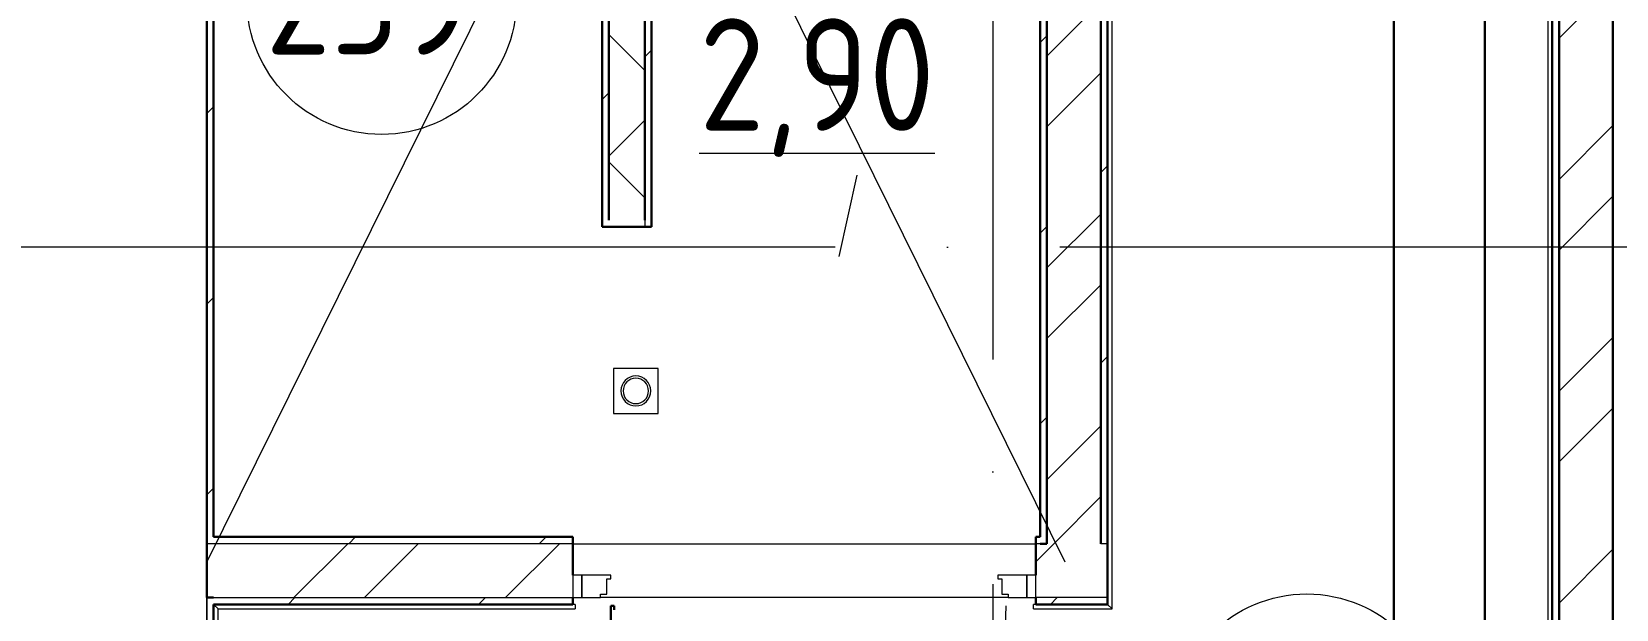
# Model space of a CAD drawing. Header units: millimetres. Extents: x -1073752 to 1436911, y -1379358 to 94781.
# Drawn here: x -892688 to -889160, y -991562 to -990276 of the extents above; entities that cross this region are included whole.
import ezdxf

# ---------------------------------------------------------------- set-up
doc = ezdxf.new("R2010")
doc.units = ezdxf.units.MM
doc.linetypes.add('ADSK_Линия сетки', pattern=[25, 20, -2.5, 0, -2.5])
doc.linetypes.add('ADSK_Сверху', pattern=[450, 300, -150])
doc.layers.add('PDF _АК RS-485', color=30, linetype='Continuous', true_color=0xff7f00)
for name, color, linetype, lineweight in [('Двери', 252, 'Continuous', 9), ('Марки помещений', 7, 'Continuous', 20), ('Ограждение', 252, 'Continuous', 9), ('Оси', 252, 'Continuous', 9), ('Сантехника', 252, 'Continuous', 9), ('Стены внутренние', 7, 'Continuous', 18), ('Стены наружные', 7, 'Continuous', 18), ('Стены штриховка', 7, 'Continuous', 9)]:
    doc.layers.add(name, color=color, linetype=linetype, lineweight=lineweight)
doc.layers.add('Двери открывание', color=7, linetype='Continuous', lineweight=9, true_color=0xc0c0c0)
doc.layers.add('Линии', color=7, linetype='Continuous', lineweight=9, true_color=0x00a600)
doc.styles.add('GOST Common_2', font='', dxfattribs={"width": 0.9, "height": 250})
doc.styles.get('GOST Common_2').set_extended_font_data('GOST type B')

# ---------------------------------------------------------------- blocks, each defined once
blk = doc.blocks.new('2 этаж')
at = {"layer": 'Двери', "color": 251, "true_color": 0x636466}
for p, q in [((132241, 16230.7), (132241, 16180.7)), ((132261, 16230.7), (132241, 16230.7)), ((132261, 16180.7), (132261, 16230.7)), ((132325, 16230.7), (132261, 16230.7)), ((132261, 16230.7), (132261, 16180.7)), ((132325, 16222.7), (132325, 16230.7)), ((133251, 16230.7), (133187, 16230.7)), ((133187, 16230.7), (133187, 16222.7)), ((133271, 16230.7), (133251, 16230.7)), ((133251, 16230.7), (133251, 16180.7)), ((133251, 16180.7), (133251, 16230.7)), ((133271, 16180.7), (133271, 16230.7)), ((132316, 16188.7), (132316, 16222.7)), ((132316, 16222.7), (132325, 16222.7)), ((133187, 16222.7), (133196, 16222.7)), ((133196, 16222.7), (133196, 16188.7)), ((132241, 16180.7), (132261, 16180.7)), ((132261, 16180.7), (132302, 16180.7)), ((132302, 16180.7), (132302, 16188.7)), ((132302, 16188.7), (132316, 16188.7)), ((133196, 16188.7), (133210, 16188.7)), ((133210, 16188.7), (133210, 16180.7)), ((133210, 16180.7), (133251, 16180.7)), ((133251, 16180.7), (133271, 16180.7))]:
    blk.add_line(p, q, dxfattribs=at)
at = {"layer": 'Двери', "color": 251, "lineweight": 30, "true_color": 0x636466}
for p, q in [((132333, 16162.7), (132325, 16162.7)), ((132325, 16162.7), (132325, 16068.7)), ((132333, 16153.7), (132333, 16162.7))]:
    blk.add_line(p, q, dxfattribs=at)
at = {"layer": 'Двери открывание', "color": 251, "true_color": 0x636466}
blk.add_arc((132307, 16162.7), 898, 271.1485, 0, dxfattribs=at)
at = {"layer": 'Линии', "color": 251, "linetype": 'ADSK_Сверху', "ltscale": 100, "true_color": 0x636466}
for p, q in [((132056.6, 17534.8), (131426, 16260.7)), ((132705.9, 17534.8), (133336, 16260.7))]:
    blk.add_line(p, q, dxfattribs=at)
at = {"layer": 'Марки помещений', "color": 251, "true_color": 0x636466}
blk.add_line((132873.2, 17120.6), (132832.6, 16939.7), dxfattribs=at)
for centre in [(131815.1, 17511.4), (133874.6, 15888.9)]:
    blk.add_circle(centre, 300, dxfattribs=at)
at = {"layer": 'Ограждение', "color": 251, "true_color": 0x636466}
for p, q in [((133441, 16155.7), (133441, 18960.7)), ((134411, 18960.7), (134411, 13285.7)), ((131451, 16155.7), (131441, 16165.7)), ((132246, 16165.7), (132241, 16165.7)), ((132246, 16165.7), (132246, 16155.7)), ((133266, 16155.7), (133266, 16165.7)), ((133271, 16165.7), (133266, 16165.7)), ((133431, 16165.7), (133441, 16155.7)), ((131451, 13980.7), (131451, 16155.7)), ((131451, 16155.7), (132246, 16155.7)), ((133266, 16155.7), (133441, 16155.7))]:
    blk.add_line(p, q, dxfattribs=at)
at = {"layer": 'Оси', "color": 251, "linetype": 'ADSK_Линия сетки', "ltscale": 100, "true_color": 0x636466}
for p, q in [((131426, 33711.4), (131426, -32265.4)), ((133176, 33711.4), (133176, -32265.4)), ((165326, 16960.7), (93603.7, 16960.7))]:
    blk.add_line(p, q, dxfattribs=at)
at = {"layer": 'Сантехника', "color": 251, "true_color": 0x636466}
for p, q in [((132331, 16690.7), (132331, 16590.7)), ((132431, 16690.7), (132331, 16690.7)), ((132431, 16590.7), (132431, 16690.7)), ((132331, 16590.7), (132431, 16590.7))]:
    blk.add_line(p, q, dxfattribs=at)
for radius, start, end in [(33.3, 0, 180), (28.3, 0, 180), (33.3, 180, 0), (28.3, 180, 0)]:
    blk.add_arc((132381, 16640.7), radius, start, end, dxfattribs=at)
at = {"layer": 'Стены внутренние', "color": 251, "true_color": 0x636466}
blk.add_line((131426, 15820.7), (131426, 16180.7), dxfattribs=at)
at = {"layer": 'Стены наружные', "color": 251, "lineweight": 30, "true_color": 0x636466}
for p, q in [((134556, 13260.7), (134556, 18960.7)), ((133416, 18660.7), (133416, 16300.7)), ((133431, 16165.7), (133431, 18660.7)), ((134421, 18660.7), (134421, 13275.7)), ((134436, 13260.7), (134436, 18660.7)), ((131426, 16180.7), (131426, 18045.7)), ((133296, 16300.7), (133296, 17965.7)), ((131441, 17950.7), (131441, 16315.7)), ((132306, 17005.7), (132306, 17950.7)), ((132321, 17020.7), (132321, 17950.7)), ((132401, 17950.7), (132401, 17020.7)), ((132416, 17950.7), (132416, 17005.7)), ((133281, 16315.7), (133281, 17950.7)), ((132416, 17005.7), (132306, 17005.7)), ((132241, 16315.7), (131441, 16315.7)), ((132241, 16315.7), (132241, 16230.7)), ((133271, 16315.7), (133271, 16230.7)), ((133281, 16315.7), (133271, 16315.7)), ((133281, 16300.7), (133296, 16300.7)), ((131426, 16180.7), (131441, 16180.7)), ((131441, 16165.7), (131441, 15820.7)), ((131441, 16165.7), (132241, 16165.7)), ((132241, 16180.7), (132241, 16165.7)), ((133271, 16180.7), (133271, 16165.7)), ((133271, 16165.7), (133431, 16165.7))]:
    blk.add_line(p, q, dxfattribs=at)
at = {"layer": 'Стены наружные', "color": 251, "linetype": 'Continuous', "lineweight": 9, "true_color": 0x636466}
for p, q in [((134436, 17425.6), (134556, 17545.6)), ((133296, 17385.7), (133416, 17505.7)), ((132401, 17353.6), (132321, 17433.6)), ((133281, 17415.8), (133296, 17430.8)), ((132401, 17384.3), (132416, 17399.3)), ((133296, 17228.6), (133416, 17348.6)), ((132306, 17289.3), (132321, 17304.3)), ((131426, 17257.9), (131441, 17272.9)), ((132321, 17162.9), (132401, 17242.9)), ((134436, 17111.3), (134556, 17231.3)), ((132401, 17070.7), (132321, 17150.7)), ((133416, 17126.5), (133431, 17141.5)), ((134436, 16954.2), (134556, 17074.2)), ((133281, 16991.5), (133296, 17006.5)), ((133296, 16914.3), (133416, 17034.3)), ((133296, 16757.1), (133416, 16877.1)), ((131426, 16833.6), (131441, 16848.6)), ((134436, 16639.9), (134556, 16759.9)), ((133416, 16702.3), (133431, 16717.3)), ((133281, 16567.3), (133296, 16582.3)), ((134436, 16482.7), (134556, 16602.7)), ((133296, 16442.8), (133416, 16562.8)), ((131426, 16409.3), (131441, 16424.3)), ((133311.1, 16300.7), (133416, 16405.6)), ((131619.6, 16180.7), (131739.6, 16300.7)), ((131741.7, 16300.7), (131756.7, 16315.7)), ((131776.7, 16180.7), (131896.7, 16300.7)), ((132091, 16180.7), (132211, 16300.7)), ((132166, 16300.7), (132181, 16315.7)), ((133271, 16260.6), (133311.1, 16300.7)), ((134436, 16168.4), (134556, 16288.4)), ((131606.7, 16165.7), (131621.7, 16180.7)), ((132031, 16165.7), (132046, 16180.7)), ((133303.7, 16165.7), (133318.7, 16180.7))]:
    blk.add_line(p, q, dxfattribs=at)
at = {"layer": 'Стены наружные', "color": 251, "true_color": 0x636466}
for p, q in [((132241, 16300.7), (133271, 16300.7)), ((133210, 16180.7), (132302, 16180.7))]:
    blk.add_line(p, q, dxfattribs=at)
at = {"layer": 'Стены штриховка', "color": 251, "true_color": 0x636466}
for p, q in [((132401, 17020.7), (132401, 17005.7)), ((132241, 16300.7), (131426, 16300.7)), ((133281, 16300.7), (133271, 16300.7)), ((133431, 16300.7), (133416, 16300.7)), ((131441, 16180.7), (132241, 16180.7)), ((133431, 16180.7), (133271, 16180.7))]:
    blk.add_line(p, q, dxfattribs=at)
at = {"layer": 'Марки помещений', "color": 251, "true_color": 0x636466, "style": 'GOST Common_2', "width": 0.9}
for s, p in [('239', (131556.3, 17389.1)), ('%%U2,90', (132521.8, 17219.8))]:
    blk.add_text(s, height=250, dxfattribs=at).set_placement(p)

msp = doc.modelspace()

# ---------------------------------------------------------------- linework, layer by layer
at = {"layer": 'PDF _АК RS-485', "linetype": 'ByBlock', "lineweight": 30, "ltscale": 100}
for p, q in [((-889655.7, -987751.9), (-889655.7, -993770.9)), ((-889452.6, -994193.6), (-889452.6, -987947.3))]:
    msp.add_line(p, q, dxfattribs=at)

# ---------------------------------------------------------------- block references
msp.add_blockref('2 этаж', (-1023723.7, -1007716.5))

doc.saveas('drawing.dxf')
